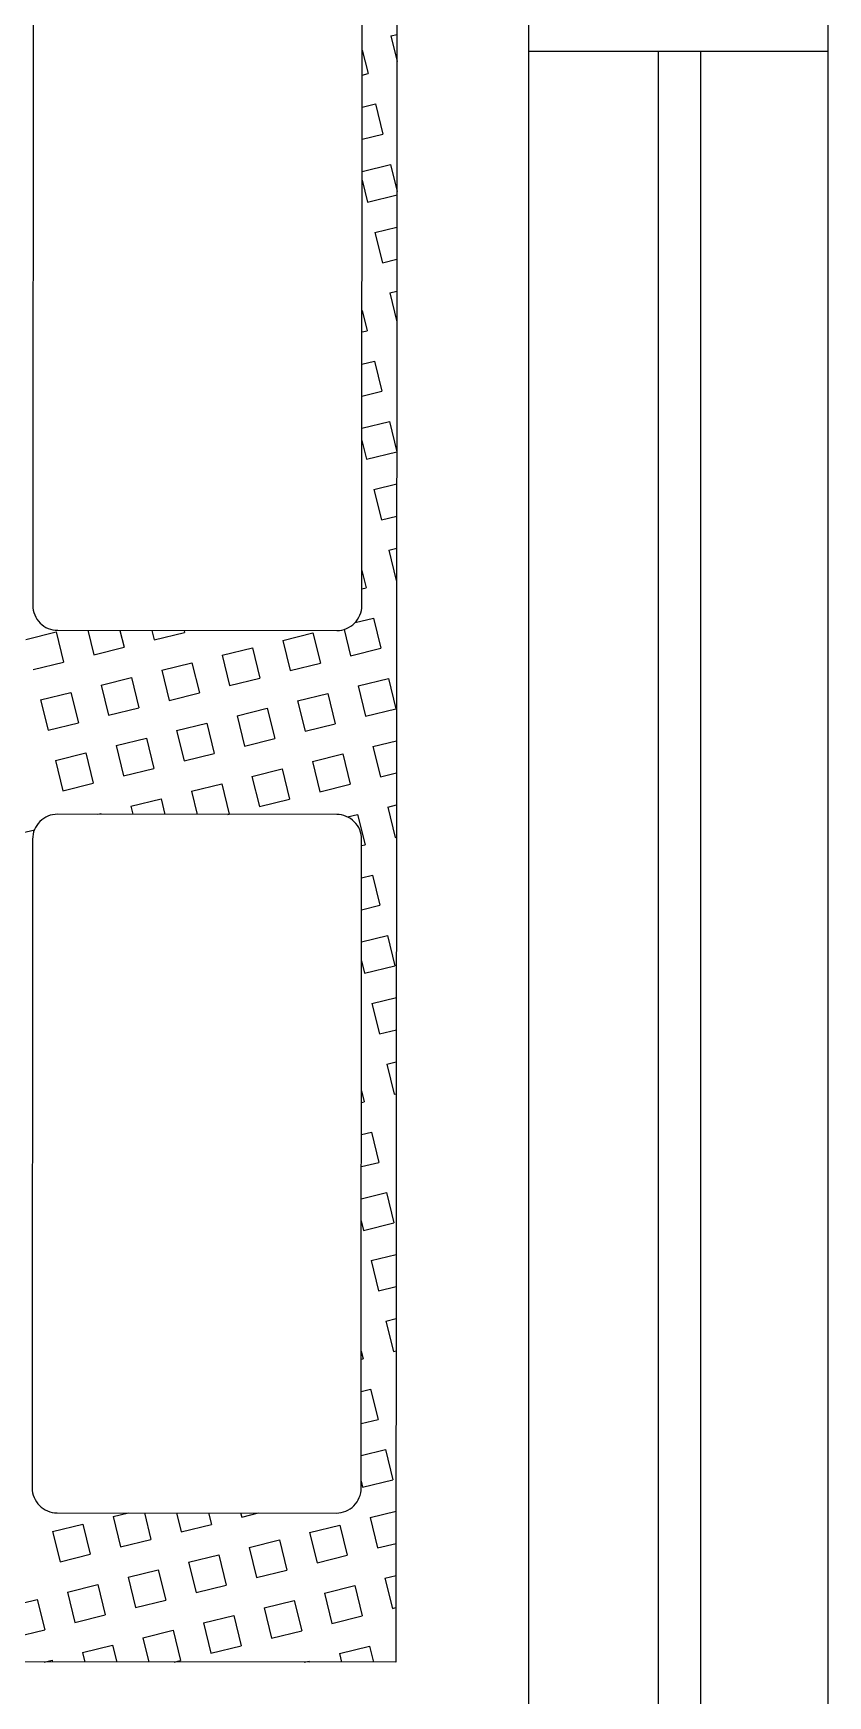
# Model space of a CAD drawing. Extents: x 152 to 700, y -120 to 84.
# Drawn here: x 232.967 to 233.764, y 19.36 to 21.026 of the extents above; entities that cross this region are included whole.
import ezdxf

# ---------------------------------------------------------------- set-up
doc = ezdxf.new("R2010")
doc.units = 0
doc.header["$LTSCALE"] = 0.03
doc.layers.get('0').update_dxf_attribs({"linetype": 'CONTINUOUS'})
doc.layers.add('MUEBLES', color=8, linetype='CONTINUOUS')
doc.layers.add('VENTANAS', color=4, linetype='CONTINUOUS')

# ---------------------------------------------------------------- blocks, each defined once
blk = doc.blocks.new('*X5')
at = {"color": 0}
for p, q in [((192.45, 117.7125), (192.458, 117.7105)), ((192.458, 117.7105), (192.4585, 117.7125)), ((192.4884, 117.703), (192.4907, 117.7125)), ((192.5187, 117.6956), (192.5229, 117.7125)), ((192.5491, 117.6881), (192.5551, 117.7125)), ((192.5794, 117.6806), (192.5869, 117.711)), ((192.5805, 117.7126), (192.5869, 117.711)), ((192.7109, 117.7127), (192.7157, 117.7115)), ((192.7157, 117.7115), (192.716, 117.7127)), ((192.7461, 117.704), (192.7482, 117.7127)), ((192.7764, 117.6965), (192.7804, 117.7127)), ((192.4884, 117.703), (192.5187, 117.6956)), ((192.6098, 117.6732), (192.6172, 117.7035)), ((192.6172, 117.7035), (192.6476, 117.6961)), ((192.6401, 117.6657), (192.6476, 117.6961)), ((192.7461, 117.704), (192.7764, 117.6965)), ((192.4202, 117.6876), (192.4506, 117.6802)), ((192.4431, 117.6498), (192.4506, 117.6802)), ((192.5491, 117.6881), (192.5794, 117.6806)), ((192.6705, 117.6582), (192.6779, 117.6886)), ((192.6779, 117.6886), (192.7083, 117.6811)), ((192.7008, 117.6508), (192.7083, 117.6811)), ((192.4735, 117.6423), (192.4809, 117.6727)), ((192.4809, 117.6727), (192.5113, 117.6652)), ((192.5038, 117.6349), (192.5113, 117.6652)), ((192.6098, 117.6732), (192.6401, 117.6657)), ((192.7311, 117.6433), (192.7386, 117.6737)), ((192.7386, 117.6737), (192.769, 117.6662)), ((192.7615, 117.6358), (192.769, 117.6662)), ((192.4128, 117.6573), (192.4431, 117.6498)), ((192.5341, 117.6274), (192.5416, 117.6578)), ((192.5416, 117.6578), (192.572, 117.6503)), ((192.5645, 117.6199), (192.572, 117.6503)), ((192.5948, 117.6125), (192.6023, 117.6428)), ((192.6023, 117.6428), (192.6326, 117.6354)), ((192.6705, 117.6582), (192.7008, 117.6508)), ((192.7311, 117.6433), (192.7615, 117.6358)), ((192.7918, 117.6284), (192.7993, 117.6587)), ((192.7993, 117.6587), (192.8028, 117.6579)), ((192.4735, 117.6423), (192.5038, 117.6349)), ((192.5341, 117.6274), (192.5645, 117.6199)), ((192.6252, 117.605), (192.6326, 117.6354)), ((192.6555, 117.5976), (192.663, 117.6279)), ((192.663, 117.6279), (192.6933, 117.6204)), ((192.7918, 117.6284), (192.8029, 117.6257)), ((192.4585, 117.5817), (192.466, 117.612)), ((192.466, 117.612), (192.4963, 117.6045)), ((192.5948, 117.6125), (192.6252, 117.605)), ((192.6859, 117.5901), (192.6933, 117.6204)), ((192.7162, 117.5826), (192.7237, 117.613)), ((192.7237, 117.613), (192.754, 117.6055)), ((192.4889, 117.5742), (192.4963, 117.6045)), ((192.5192, 117.5667), (192.5267, 117.5971)), ((192.5267, 117.5971), (192.557, 117.5896)), ((192.6555, 117.5976), (192.6859, 117.5901)), ((192.7466, 117.5752), (192.754, 117.6055)), ((192.7769, 117.5677), (192.7844, 117.598)), ((192.7844, 117.598), (192.8029, 117.5935)), ((192.4585, 117.5817), (192.4889, 117.5742)), ((192.5505, 117.563), (192.557, 117.5896)), ((192.5827, 117.563), (192.5874, 117.5821)), ((192.5874, 117.5821), (192.6177, 117.5747)), ((192.7162, 117.5826), (192.7466, 117.5752)), ((192.5192, 117.5667), (192.5345, 117.563)), ((192.6148, 117.563), (192.6177, 117.5747)), ((192.647, 117.563), (192.6481, 117.5672)), ((192.6481, 117.5672), (192.665, 117.563)), ((192.7769, 117.5677), (192.8029, 117.5613)), ((192.7679, 117.5312), (192.7694, 117.5373)), ((192.7694, 117.5373), (192.7998, 117.5299)), ((192.7923, 117.4995), (192.7998, 117.5299)), ((192.7679, 117.5055), (192.7923, 117.4995)), ((192.768, 117.4733), (192.7849, 117.4692)), ((192.7774, 117.4388), (192.7849, 117.4692)), ((192.768, 117.4412), (192.7774, 117.4388)), ((192.768, 117.409), (192.7699, 117.4085)), ((192.768, 117.4008), (192.7699, 117.4085)), ((192.7928, 117.3707), (192.8003, 117.401)), ((192.8003, 117.401), (192.803, 117.4004)), ((192.7928, 117.3707), (192.803, 117.3682)), ((192.7779, 117.31), (192.7853, 117.3403)), ((192.7853, 117.3403), (192.8031, 117.336)), ((192.7779, 117.31), (192.8031, 117.3038)), ((192.7681, 117.2703), (192.7704, 117.2797)), ((192.7704, 117.2797), (192.8008, 117.2722)), ((192.7933, 117.2418), (192.8008, 117.2722)), ((192.7681, 117.248), (192.7933, 117.2418)), ((192.7682, 117.2158), (192.7858, 117.2115)), ((192.7784, 117.1812), (192.7858, 117.2115)), ((192.7682, 117.1837), (192.7784, 117.1812)), ((192.7682, 117.1515), (192.7709, 117.1508)), ((192.7682, 117.1399), (192.7709, 117.1508)), ((192.7938, 117.113), (192.8012, 117.1433)), ((192.8012, 117.1433), (192.8032, 117.1429)), ((192.7938, 117.113), (192.8032, 117.1107)), ((192.7788, 117.0523), (192.7863, 117.0827)), ((192.7863, 117.0827), (192.8033, 117.0785)), ((192.7788, 117.0523), (192.8033, 117.0463)), ((192.7683, 117.0095), (192.7714, 117.022)), ((192.7714, 117.022), (192.8017, 117.0145)), ((192.7943, 116.9842), (192.8017, 117.0145)), ((192.7683, 116.9905), (192.7943, 116.9842)), ((192.7683, 116.9583), (192.7868, 116.9538)), ((192.7793, 116.9235), (192.7868, 116.9538)), ((192.7684, 116.9262), (192.7793, 116.9235)), ((192.7644, 116.8628), (192.7719, 116.8931)), ((192.7684, 116.894), (192.7719, 116.8931)), ((192.4157, 116.8842), (192.4402, 116.8782)), ((192.7947, 116.8553), (192.8022, 116.8857)), ((192.8022, 116.8857), (192.8034, 116.8854)), ((192.5038, 116.8625), (192.5067, 116.8618)), ((192.5067, 116.8618), (192.5069, 116.8625)), ((192.537, 116.8543), (192.5391, 116.8625)), ((192.5674, 116.8469), (192.5712, 116.8626)), ((192.5977, 116.8394), (192.6034, 116.8626)), ((192.6281, 116.8319), (192.6355, 116.8623)), ((192.6343, 116.8626), (192.6355, 116.8623)), ((192.7544, 116.8652), (192.7644, 116.8628)), ((192.537, 116.8543), (192.5674, 116.8469)), ((192.6584, 116.8245), (192.6659, 116.8548)), ((192.6659, 116.8548), (192.6962, 116.8474)), ((192.6888, 116.817), (192.6962, 116.8474)), ((192.7947, 116.8553), (192.8034, 116.8532)), ((192.4614, 116.8086), (192.4689, 116.8389)), ((192.4689, 116.8389), (192.4992, 116.8315)), ((192.4918, 116.8011), (192.4992, 116.8315)), ((192.5977, 116.8394), (192.6281, 116.8319)), ((192.7191, 116.8095), (192.7266, 116.8399)), ((192.7266, 116.8399), (192.7569, 116.8324)), ((192.7495, 116.8021), (192.7569, 116.8324)), ((192.5221, 116.7936), (192.5296, 116.824)), ((192.5296, 116.824), (192.5599, 116.8165)), ((192.5525, 116.7862), (192.5599, 116.8165)), ((192.5828, 116.7787), (192.5903, 116.8091)), ((192.5903, 116.8091), (192.6206, 116.8016)), ((192.6584, 116.8245), (192.6888, 116.817)), ((192.7191, 116.8095), (192.7495, 116.8021)), ((192.7798, 116.7946), (192.7873, 116.825)), ((192.7873, 116.825), (192.8034, 116.821)), ((192.4614, 116.8086), (192.4918, 116.8011)), ((192.5221, 116.7936), (192.5525, 116.7862)), ((192.6131, 116.7713), (192.6206, 116.8016)), ((192.6435, 116.7638), (192.651, 116.7941)), ((192.651, 116.7941), (192.6813, 116.7867)), ((192.7798, 116.7946), (192.8035, 116.7888)), ((192.4465, 116.7479), (192.454, 116.7782)), ((192.454, 116.7782), (192.4843, 116.7708)), ((192.5828, 116.7787), (192.6131, 116.7713)), ((192.6738, 116.7563), (192.6813, 116.7867)), ((192.7042, 116.7489), (192.7117, 116.7792)), ((192.7117, 116.7792), (192.742, 116.7717)), ((192.4768, 116.7404), (192.4843, 116.7708)), ((192.5072, 116.733), (192.5146, 116.7633)), ((192.5146, 116.7633), (192.545, 116.7558)), ((192.6435, 116.7638), (192.6738, 116.7563)), ((192.7345, 116.7414), (192.742, 116.7717)), ((192.7649, 116.7339), (192.7723, 116.7643)), ((192.7723, 116.7643), (192.8027, 116.7568)), ((192.4465, 116.7479), (192.4768, 116.7404)), ((192.5375, 116.7255), (192.545, 116.7558)), ((192.5679, 116.718), (192.5753, 116.7484)), ((192.5753, 116.7484), (192.6057, 116.7409)), ((192.7042, 116.7489), (192.7345, 116.7414)), ((192.7952, 116.7265), (192.8027, 116.7568)), ((192.5072, 116.733), (192.5375, 116.7255)), ((192.5982, 116.7106), (192.6057, 116.7409)), ((192.6286, 116.7031), (192.636, 116.7334)), ((192.636, 116.7334), (192.6664, 116.726)), ((192.6589, 116.6956), (192.6664, 116.726)), ((192.7649, 116.7339), (192.7952, 116.7265)), ((192.439, 116.7175), (192.4694, 116.7101)), ((192.4619, 116.6797), (192.4694, 116.7101)), ((192.5679, 116.718), (192.5982, 116.7106)), ((192.6893, 116.6882), (192.6967, 116.7185)), ((192.6967, 116.7185), (192.7271, 116.711)), ((192.7196, 116.6807), (192.7271, 116.711)), ((192.4937, 116.6781), (192.4997, 116.7026)), ((192.4997, 116.7026), (192.5301, 116.6951)), ((192.5259, 116.6782), (192.5301, 116.6951)), ((192.6286, 116.7031), (192.6589, 116.6956)), ((192.7509, 116.6772), (192.7574, 116.7036)), ((192.7574, 116.7036), (192.7878, 116.6961)), ((192.7803, 116.6658), (192.7878, 116.6961)), ((192.4316, 116.6872), (192.4619, 116.6797)), ((192.5581, 116.6782), (192.5604, 116.6877)), ((192.5604, 116.6877), (192.5908, 116.6802)), ((192.5903, 116.6782), (192.5908, 116.6802)), ((192.6893, 116.6882), (192.7196, 116.6807)), ((192.7619, 116.6703), (192.7803, 116.6658)), ((192.7686, 116.6365), (192.7728, 116.6354)), ((192.7686, 116.6182), (192.7728, 116.6354)), ((192.7957, 116.5976), (192.8032, 116.628)), ((192.8032, 116.628), (192.8036, 116.6279)), ((192.7957, 116.5976), (192.8036, 116.5957)), ((192.7808, 116.5369), (192.7882, 116.5673)), ((192.7882, 116.5673), (192.8036, 116.5635)), ((192.7808, 116.5369), (192.8036, 116.5313)), ((192.7687, 116.4877), (192.7733, 116.5066)), ((192.7733, 116.5066), (192.8037, 116.4991)), ((192.7962, 116.4688), (192.8037, 116.4991)), ((192.7687, 116.4755), (192.7962, 116.4688)), ((192.7687, 116.4433), (192.7887, 116.4384)), ((192.7813, 116.4081), (192.7887, 116.4384)), ((192.7687, 116.4112), (192.7813, 116.4081)), ((192.7688, 116.379), (192.7738, 116.3777)), ((192.7688, 116.3573), (192.7738, 116.3777)), ((192.7967, 116.3399), (192.8038, 116.3687)), ((192.7967, 116.3399), (192.8038, 116.3382)), ((192.7817, 116.2792), (192.7892, 116.3096)), ((192.7892, 116.3096), (192.8038, 116.306)), ((192.7817, 116.2792), (192.8038, 116.2738)), ((192.7689, 116.2269), (192.7743, 116.2489)), ((192.7743, 116.2489), (192.8039, 116.2416)), ((192.7972, 116.2111), (192.8039, 116.2383)), ((192.7689, 116.218), (192.7972, 116.2111)), ((192.7689, 116.1858), (192.7897, 116.1807)), ((192.7822, 116.1504), (192.7897, 116.1807)), ((192.7689, 116.1537), (192.7822, 116.1504)), ((192.7689, 116.1215), (192.7748, 116.12)), ((192.769, 116.0964), (192.7748, 116.12)), ((192.7976, 116.0822), (192.8039, 116.1079)), ((192.7976, 116.0822), (192.804, 116.0807))]:
    blk.add_line(p, q, dxfattribs=at)

msp = doc.modelspace()

# ---------------------------------------------------------------- linework, layer by layer
at = {"ltscale": 0.03}
for p, q in [((233.7642, 26.1028), (233.7642, 17.7778)), ((233.4642, 22.8528), (233.4642, 18.0761)), ((233.4642, 21.0085), (233.7642, 21.0085))]:
    msp.add_line(p, q, dxfattribs=at)
at = {"layer": 'MUEBLES', "color": 8}
msp.add_lwpolyline([(231.4311, 19.3945), (231.4325, 21.2945), (233.3325, 21.2932), (233.3311, 19.3932)], close=True, dxfattribs=at)
for points in [[(233.2724, 21.128), (232.9924, 21.1282, 0.414214), (232.9674, 21.1032), (232.9669, 20.4528, 0.414214), (232.9919, 20.4278), (233.2719, 20.4276, 0.414214), (233.2969, 20.4526), (233.2974, 21.103, 0.414214)], [(233.2717, 20.2432), (232.9917, 20.2434, 0.414214), (232.9667, 20.2184), (232.9663, 19.568, 0.414214), (232.9912, 19.543), (233.2712, 19.5428, 0.414214), (233.2963, 19.5678), (233.2967, 20.2182, 0.414214)]]:
    msp.add_lwpolyline(points, format="xyb", close=True, dxfattribs=at)
at = {"layer": 'VENTANAS', "ltscale": 0.03}
for p, q in [((233.594, 21.0085), (233.594, 18.0903)), ((233.6366, 21.0085), (233.6366, 18.0897))]:
    msp.add_line(p, q, dxfattribs=at)

# ---------------------------------------------------------------- block references
at = {"layer": 'MUEBLES', "color": 8, "linetype": 'Continuous', "xscale": -1, "rotation": 180}
msp.add_blockref('*X5', (40.5283, 137.1059), dxfattribs=at)

doc.saveas('drawing.dxf')
